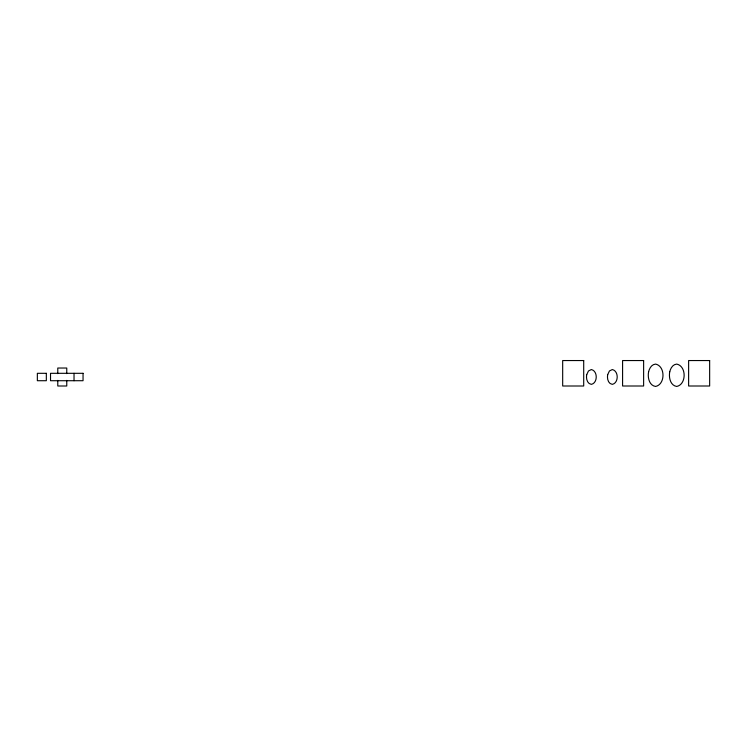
<?xml version="1.0" encoding="UTF-8"?>
<svg xmlns="http://www.w3.org/2000/svg" width="747" height="747" viewBox="0 0 747 747"><rect width="100%" height="100%" fill="white"/><g stroke="black" fill="none" stroke-linecap="round" stroke-linejoin="round"><path stroke-width="1.12" d="M74.028 373.313L74.028 380.718M66.763 373.64L66.763 368.028L57.78 368.028L57.78 373.64M66.763 380.382L66.763 386.003L57.78 386.003L57.78 380.382M586.703 374.667C585.975 378.29 587.011 383.734 591.325 384.369C597.871 383.043 597.871 370.876 591.325 369.55L588.468 370.97L586.703 374.667M607.675 374.667C606.947 378.29 607.974 383.734 612.288 384.369C618.843 383.043 618.843 370.876 612.288 369.55L609.44 370.97L607.675 374.667M648.601 371.81C647.509 377.272 649.059 385.489 655.577 386.451C665.456 384.453 665.456 366.086 655.577 364.088C651.608 364.387 649.414 368.327 648.601 371.81M669.742 371.81C668.658 377.272 670.208 385.489 676.717 386.451C686.605 384.453 686.605 366.086 676.717 364.088C672.748 364.387 670.554 368.327 669.742 371.81M583.706 360.549L562.678 360.549L562.678 386.003L583.706 386.003L583.706 360.549M643.625 360.549L622.587 360.549L622.587 386.003L643.625 386.003L643.625 360.549M709.65 360.549L688.622 360.549L688.622 386.003L709.65 386.003L709.65 360.549M46.333 373.313L37.35 373.313L37.35 380.718L46.333 380.718L46.333 373.313M83.048 373.313L50.525 373.313L50.525 380.718L83.048 380.718L83.048 373.313"/></g></svg>
